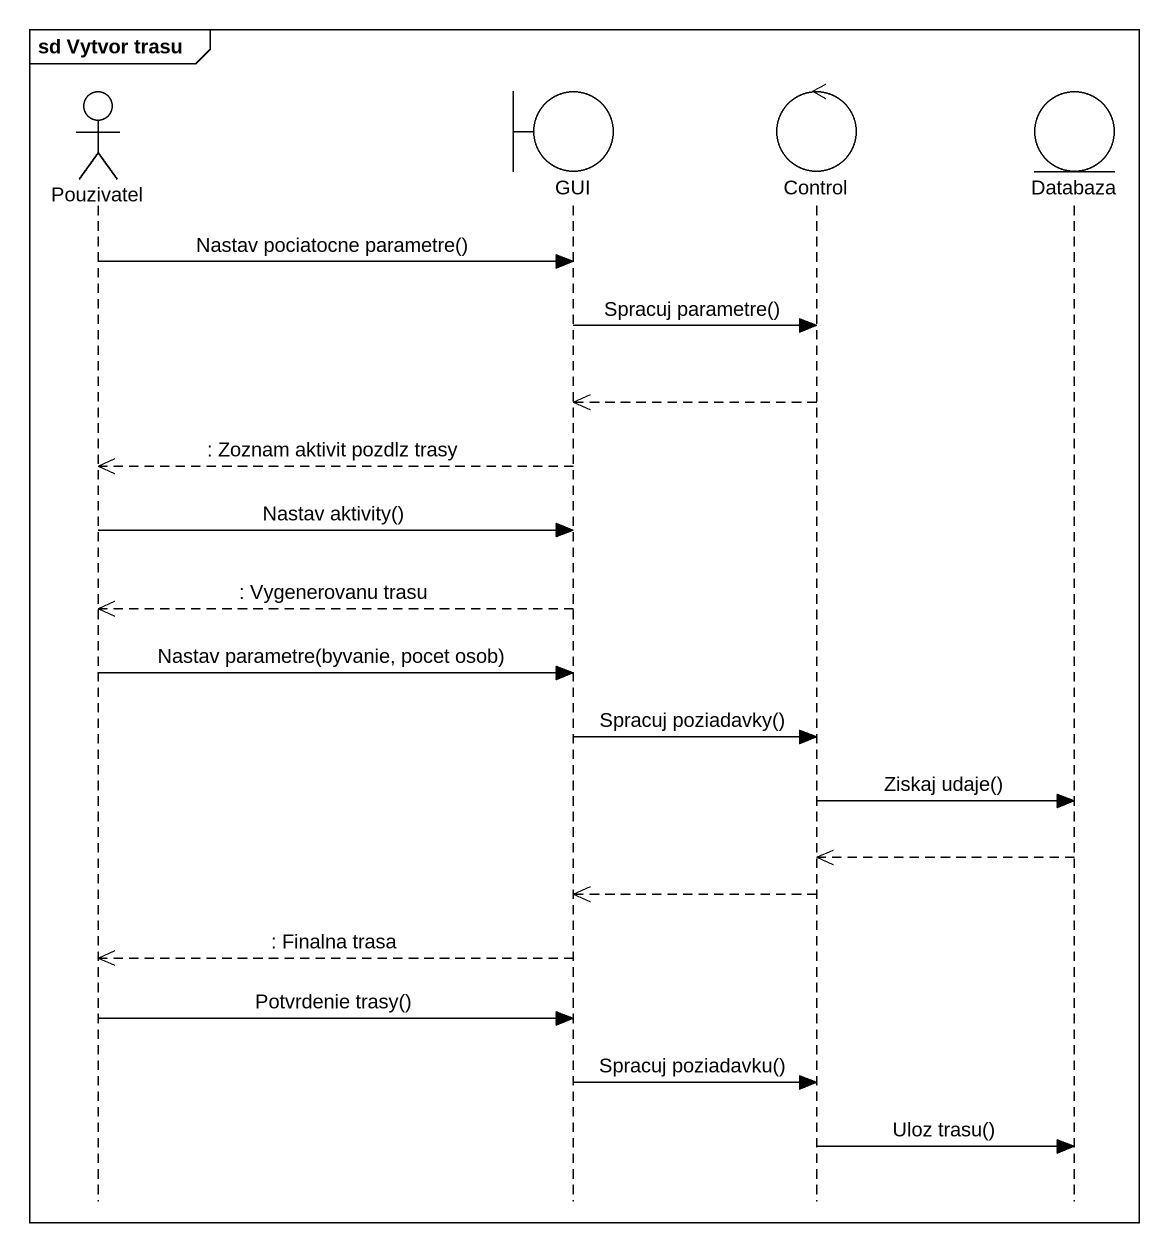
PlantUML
@startuml
mainframe sd Vytvor trasu
hide footbox
actor Pouzivatel
boundary GUI
control "Control" as Control_
entity Databaza

Pouzivatel -> GUI : Nastav pociatocne parametre()
GUI -> Control_ : Spracuj parametre()
Control_ -->> GUI
GUI -->> Pouzivatel : : Zoznam aktivit pozdlz trasy
Pouzivatel -> GUI : Nastav aktivity()
GUI -->> Pouzivatel : : Vygenerovanu trasu
Pouzivatel -> GUI : Nastav parametre(byvanie, pocet osob)
GUI -> Control_ : Spracuj poziadavky()
Control_ -> Databaza : Ziskaj udaje()
Databaza -->> Control_
Control_ -->> GUI
GUI -->> Pouzivatel : : Finalna trasa
Pouzivatel -> GUI : Potvrdenie trasy()
GUI -> Control_ : Spracuj poziadavku()
Control_ -> Databaza : Uloz trasu()
@enduml
